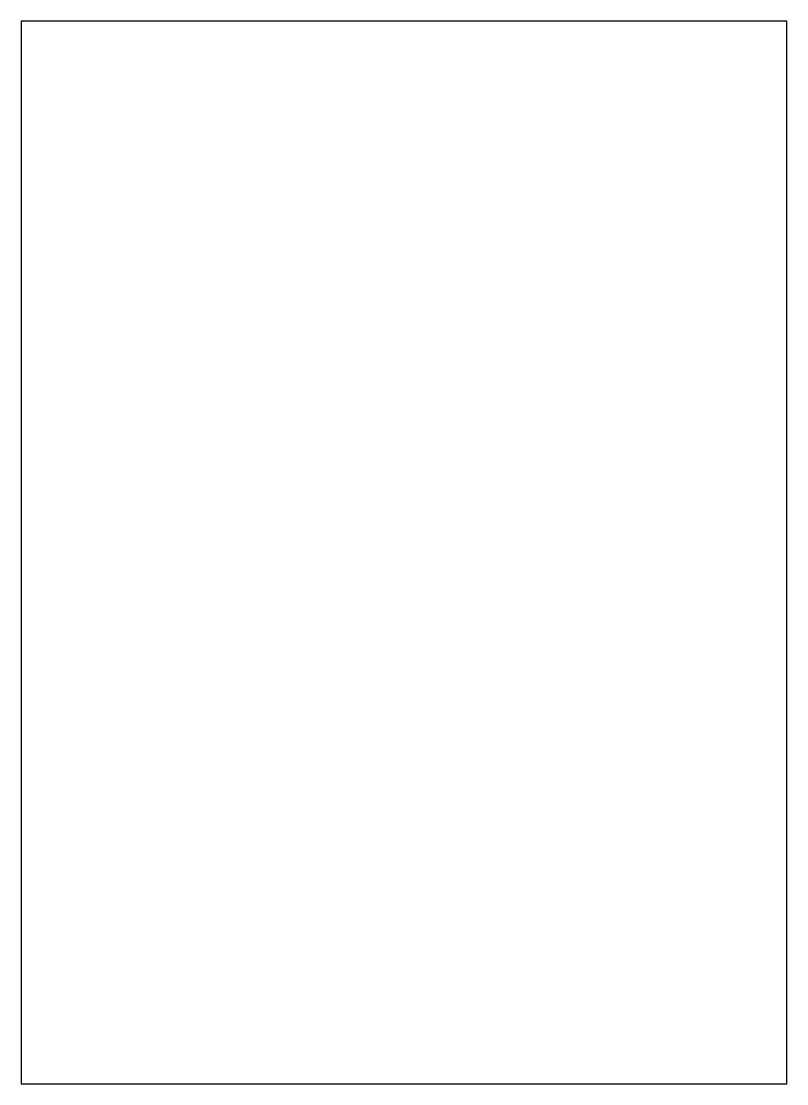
# Model space of a CAD drawing. Header units: millimetres. Extents: x 0 to 22.5, y 0 to 31.2.
import ezdxf

# ---------------------------------------------------------------- set-up
doc = ezdxf.new("R2010")
doc.units = ezdxf.units.MM
doc.layers.add('paper_border', color=1, linetype='Continuous')

# ---------------------------------------------------------------- blocks, each defined once
blk = doc.blocks.new('paper_Q10')
at = {"layer": 'paper_border'}
blk.add_lwpolyline([(0, 0), (22.5, 0), (22.5, 31.25), (0, 31.25), (0, 0)], dxfattribs=at)

msp = doc.modelspace()

# ---------------------------------------------------------------- block references
msp.add_blockref('paper_Q10', (0, 0))

doc.saveas('drawing.dxf')
